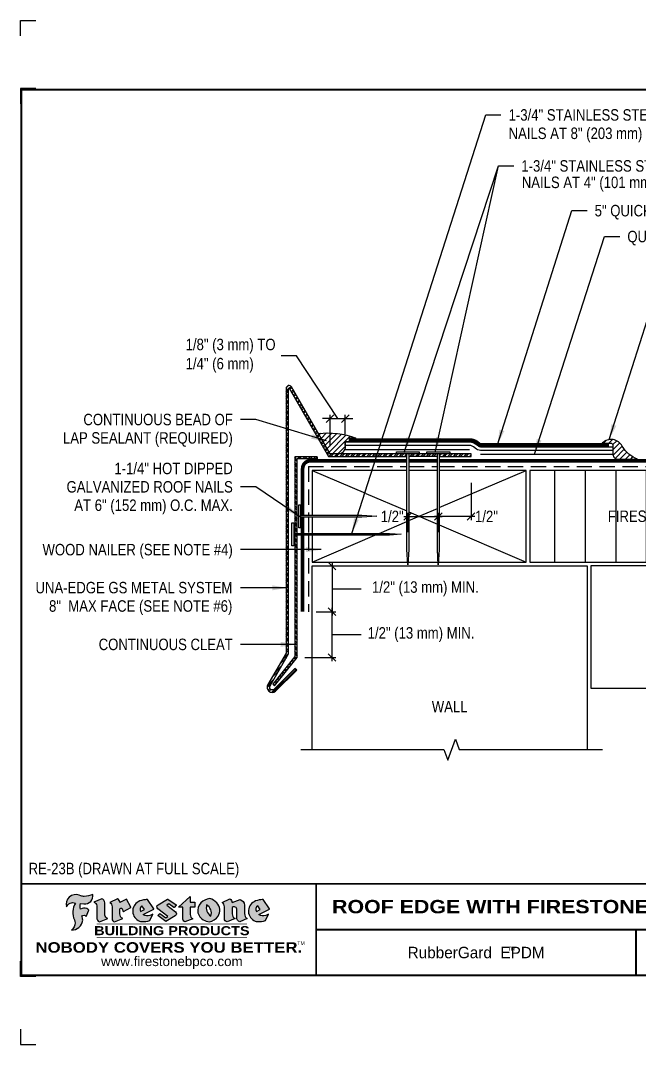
# Model space of a CAD drawing. Header units: inches. Extents: x 99.4 to 119.5, y -49.1 to -32.3.
# Drawn here: x 99.45 to 109.58, y -49.11 to -32.35 of the extents above; entities that cross this region are included whole.
import ezdxf
from ezdxf.enums import TextEntityAlignment as Align

# ---------------------------------------------------------------- set-up
doc = ezdxf.new("R2010")
doc.units = ezdxf.units.IN
doc.header["$MEASUREMENT"] = 0
doc.linetypes.add('HIDDEN', pattern=[0.375, 0.25, -0.125])
doc.layers.get('0').update_dxf_attribs({"linetype": 'CONTINUOUS'})
doc.layers.get('DEFPOINTS').update_dxf_attribs({"linetype": 'CONTINUOUS'})
for name, color, linetype in [('FSBP-ACCESSORY-FIRESTONE', 7, 'CONTINUOUS'), ('FSBP-ACCESSORY-OTHER', 7, 'CONTINUOUS'), ('FSBP-ADHESIVE', 1, 'HIDDEN'), ('FSBP-ANNO-LABEL', 7, 'CONTINUOUS'), ('FSBP-ANNO-NOTE', 7, 'CONTINUOUS'), ('FSBP-INSULATION', 7, 'CONTINUOUS'), ('FSBP-MEMBRANE', 7, 'CONTINUOUS'), ('FSBP-SEALANTS', 1, 'CONTINUOUS'), ('FSBP-SUBSTRATE-GENERIC', 9, 'CONTINUOUS'), ('FSBP-TTLB', 7, 'CONTINUOUS'), ('FSBP-TTLB-BORDER', 7, 'CONTINUOUS'), ('FSBP-TTLB-TEXT', 7, 'CONTINUOUS'), ('FSBP-WALL-CURB', 9, 'CONTINUOUS'), ('FSBP-WOOD', 7, 'CONTINUOUS')]:
    doc.layers.add(name, color=color, linetype=linetype)
doc.styles.add('FSBP_ARIAL', font='arial.ttf')
doc.styles.add('FSBP_ARIAL_BOLD', font='')
doc.styles.add('FSBP_ARIAL_NAR', font='ARIALN.TTF')
doc.styles.add('FSBP_BANKGOTHIC', font='bgothm.ttf')
doc.styles.get('FSBP_ARIAL_BOLD').set_extended_font_data('Arial Black')
doc.linetypes.add('ZIGZAG', pattern='A,0.0001,-0.2,[131,ltypeshp.shx,S=0.2,R=0,X=-0.2,Y=0],-0.4,[131,ltypeshp.shx,S=0.2,R=180,X=0.2,Y=0],-0.2', length=0.8001)
doc.dimstyles.new('FSBP-DIM', dxfattribs={"dimtxt": 0.1875, "dimasz": 0.125, "dimexe": 0.0625, "dimexo": 0.125, "dimgap": 0.125, "dimtad": 0, "dimdec": 0, "dimzin": 1, "dimdsep": 46, "dimlunit": 4, "dimtxsty": 'FSBP_ARIAL_NAR', "dimblk": 'OBLIQUE', "dimcen": 0.09375, "dimdle": 0.0625, "dimclrd": 256, "dimclre": 256, "dimclrt": 256, "dimadec": 0, "dimazin": 0, "dimtfac": 1, "dimtdec": 0, "dimtmove": 1, "dimatfit": 3, "dimfxl": 1, "dimtolj": 1, "dimtzin": 0, "dimlwd": -1, "dimlwe": -1, "dimarcsym": 0})
doc.dimstyles.new('FSBP-LEADER', dxfattribs={"dimtxt": 0.1875, "dimasz": 0.25, "dimexe": 0.0625, "dimexo": 0.125, "dimgap": 0.125, "dimtad": 0, "dimtih": 1, "dimtoh": 1, "dimdec": 4, "dimzin": 0, "dimdsep": 46, "dimlunit": 4, "dimtxsty": 'FSBP_ARIAL_NAR', "dimcen": 0.09375, "dimclrd": 256, "dimclre": 256, "dimclrt": 256, "dimadec": 0, "dimazin": 0, "dimtfac": 1, "dimtdec": 4, "dimtofl": 0, "dimtmove": 0, "dimatfit": 3, "dimfxl": 1, "dimtolj": 1, "dimtzin": 0, "dimlwd": -1, "dimlwe": -1, "dimarcsym": 0})

# ---------------------------------------------------------------- blocks, each defined once
blk = doc.blocks.new('TTLB-EPDM_1')
at = {"layer": 'FSBP-TTLB-TEXT'}
h = blk.add_hatch(color=1, dxfattribs=at)
edge = h.paths.add_edge_path()
edge.add_arc((1.037309769669573, -0.1982514792917306), 0.1319107607348553, 264.0410451462098, 370.3106169565175)
edge.add_arc((1.027551646585694, 0.1214293576525799), 0.3273056962876235, 270.05058356628535, 295.23459397187514, ccw=False)
edge.add_arc((1.022801957313345, -0.06680179986895154), 0.1391656561713503, 249.3281275763668, 272.0749124149863, ccw=False)
edge.add_line((0.9736743133014443, -0.1970076156048179), (0.9474927838574558, -0.1852745150568325))
edge.add_arc((0.8939498971398288, -0.3394262635682071), 0.1631857907024099, 70.84590087378872, 194.3325259843273)
edge.add_arc((0.8444260109029493, -0.4259936440910768), 0.1179914261095279, 70.96950098067128, 156.9641407594482, ccw=False)
edge.add_arc((1.153141409296894, -0.4684497516079468), 0.3110405457095052, 150.3231137483159, 203.2084295854517)
edge.add_arc((0.7562495500622943, -0.6412608153899899), 0.1218587156617311, 0.8849157075190988, 24.34668939894999, ccw=False)
edge.add_arc((0.7493781665697374, -0.6475258110744375), 0.1289731377238325, -58.36655102076742, 3.6216782311386737, ccw=False)
edge.add_arc((0.8256699029544474, -0.5792158350996106), 0.1783301886510354, 267.2205474105585, 354.1381621173521)
edge.add_arc((0.7903121048625305, -0.6011409294291745), 0.212787892960859, 0.9996158580669322, 21.00503380861244)
edge.add_arc((1.01880712263941, -0.5666691048185161), 0.05136395668415847, 40.82117713173261, 125.52727787225791, ccw=False)
edge.add_line((1.057676976260041, -0.5330924682126437), (1.102776947655911, -0.4308018311949837))
edge.add_arc((1.040858222524664, -0.4699705673995949), 0.07326744446031509, 32.31675181867256, 66.31481236598174)
edge.add_arc((1.032262518825329, -0.5063316993097662), 0.1102246948011782, 69.8179132332389, 125.254734720681)
edge.add_arc((1.127708877207287, -0.368959353531244), 0.1659710644737306, 164.1569669952081, 196.5811013160487, ccw=False)
edge.add_line((0.9680425188342383, -0.3236487780942383), (1.023615334387159, -0.3294494641845773))
h = blk.add_hatch(color=1, dxfattribs=at)
edge = h.paths.add_edge_path()
edge.add_line((1.275239419159561, -0.6223407783464694), (1.415345367376062, -0.5660418822574371))
edge.add_arc((1.421019305783958, -0.5090099247487757), 0.05731350411836949, 181.9717871001989, 264.31851000495806, ccw=False)
edge.add_line((1.363739737527226, -0.5109819325197265), (1.363412352251203, -0.3102363679013962))
edge.add_arc((1.294263659668751, -0.3103491388303989), 0.06914878453844908, 0.0934405599591014, 72.42834396969012)
edge.add_line((1.315139561173908, -0.2444268274366692), (1.186839444240604, -0.3024209471341379))
edge.add_arc((1.175246268095289, -0.3585110609420917), 0.05727567197445628, -0.017399788185912257, 78.322067691347, ccw=False)
edge.add_line((1.232521937428658, -0.3585284546236807), (1.232574268422297, -0.555126496687123))
edge.add_arc((1.305699496415486, -0.5558575689677219), 0.07312888236350451, 179.4272023230205, 245.3845503102953)
h = blk.add_hatch(color=1, dxfattribs=at)
edge = h.paths.add_edge_path()
edge.add_line((1.792026821926584, -0.3839679064720229), (1.722158956877934, -0.2518542302253621))
edge.add_arc((1.720119655279638, -0.2529327078887852), 0.002306916790721817, 27.87197133405656, 117.3766794470751)
edge.add_line((1.719058846382097, -0.250884159729182), (1.610638460368705, -0.3070279753467702))
edge.add_arc((1.547088841662962, -0.3061026658494403), 0.06355635479880145, 359.165808011073, 425.8793658831422)
edge.add_line((1.573061729235633, -0.2480956029480268), (1.446879247402876, -0.3051325108639702))
edge.add_arc((1.407812067100189, -0.370357133046621), 0.07602957263902092, -3.441403975725109, 59.07992244284969, ccw=False)
edge.add_line((1.483704536400296, -0.3749210150788969), (1.483704536400296, -0.5723838140635706))
edge.add_arc((1.54053746518044, -0.568254406115083), 0.05698275005415228, 184.1557352478595, 255.3066498366543)
edge.add_line((1.526084036778343, -0.6233736605654059), (1.657291340682093, -0.570650514527486))
edge.add_arc((1.688298576827198, -0.5021390388423987), 0.0752015358480571, 207.5160880841914, 245.649226723163, ccw=False)
edge.add_arc((1.721050197024907, -0.4914488168456328), 0.1093332836229113, 179.4823365255141, 204.5537900001094, ccw=False)
edge.add_line((1.611721375809452, -0.4904610114968335), (1.611721375809452, -0.4126404716788983))
edge.add_arc((1.628589765097195, -0.414159299036043), 0.01693662875851176, 28.356188110622725, 174.8549701683585, ccw=False)
edge.add_arc((1.627340435522395, -0.4197189881350504), 0.02111886817708033, 22.216893572439517, 40.10213956426492, ccw=False)
edge.add_line((1.646891420738257, -0.4117336534413738), (1.666638796144639, -0.4549750258192233))
edge.add_arc((1.668737246926742, -0.4540167099035481), 0.002306916790685496, 204.545128184284, 299.6323508190091)
edge.add_line((1.669877862091766, -0.4560219186518992), (1.791128135493295, -0.3870515928837648))
edge.add_line((1.791128135493295, -0.3870515928837648), (1.792026821926584, -0.3839679064720229))
h = blk.add_hatch(color=1, dxfattribs=at)
h.paths.add_polyline_path([(2.063388732080512, -0.2583237030618903, 0.02524281661523788), (2.025024361750752, -0.2610532129309178, 0.1213611957758757), (1.901773912052249, -0.3008158885520373, 0.6151668103976068), (1.93274136141747, -0.6099060679591872, 0.05306812109568645), (1.967936229862175, -0.617865745600497, 0.1150932231766138), (2.099126721549737, -0.5994933789882708), (2.151195569562105, -0.4944891916583316, -0.08755405562188731), (2.104230609512001, -0.5187113292177372, -0.265591761123442), (1.992692314386659, -0.5010701623316862), (2.165347897647223, -0.4141184325909109, 0.4518949533370738), (2.166222728871162, -0.4107679608846269)])
h.paths.add_polyline_path([(2.014217313945437, -0.4188965037300676), (1.951113654018855, -0.4515330109460507, -0.3720533890450154), (1.973177450672722, -0.3607130665457561)], flags=16)
h = blk.add_hatch(color=1, dxfattribs=at)
edge = h.paths.add_edge_path()
edge.add_arc((2.260407392426802, -0.3775796671688782), 0.04152450223225729, 123.20805433950699, 232.2027298779723, ccw=False)
edge.add_line((2.237665217914071, -0.3428366421988329), (2.393535971665983, -0.2540943745380986))
edge.add_arc((2.394677353533142, -0.2560991469722482), 0.002306916790741334, 55.64644466176611, 119.65426054492559, ccw=False)
edge.add_line((2.395979141996861, -0.2541946229174954), (2.531809646140459, -0.3470380726374032))
edge.add_arc((2.530468902927946, -0.3489153772789875), 0.002306916790700397, -42.731101238422525, 54.4661353739603, ccw=False)
edge.add_line((2.532163440279987, -0.3504807552658491), (2.498457913851155, -0.3869673252714421))
edge.add_arc((2.496763376499139, -0.3854019472845934), 0.002306916790672934, 233.7527076894875, 317.26889876138785, ccw=False)
edge.add_line((2.495399362263356, -0.38726241234572), (2.413849913492982, -0.3274738082119626))
edge.add_arc((2.412485899257181, -0.3293342732731342), 0.002306916790720064, 53.75270768979358, 124.4135619297835)
edge.add_line((2.41118211687575, -0.3274311136421062), (2.382933981293377, -0.346782838468144))
edge.add_arc((2.38423776367478, -0.3486859980991606), 0.002306916790694898, 124.4135619293799, 231.8459020253626)
edge.add_line((2.382812599816248, -0.3505000469010184), (2.519899969301207, -0.4581994452042721))
edge.add_arc((2.494247019847682, -0.4908523236374461), 0.04152450223225742, -55.21225898295222, 51.84590202520428, ccw=False)
edge.add_line((2.517938320565804, -0.5249552055672808), (2.364434947484597, -0.6179520922513717))
edge.add_arc((2.36323960192349, -0.6159790200102006), 0.002306916790726996, 233.2955624372927, 301.20872157023314, ccw=False)
edge.add_line((2.361860787187538, -0.6178285429225383), (2.231266621301074, -0.5204709167214361))
edge.add_arc((2.232647938930649, -0.5186232623475259), 0.002306916790697672, 135.5134179846393, 233.21798691998708, ccw=False)
edge.add_line((2.231002150870836, -0.5170067083764565), (2.262839375599356, -0.4845937328397696))
edge.add_arc((2.264485163659225, -0.4862102868108537), 0.002306916790748497, 53.0352839999411, 135.513417985369, ccw=False)
edge.add_line((2.265872365996302, -0.4843670465239001), (2.361834678328762, -0.5565872257804898))
edge.add_arc((2.363221880665761, -0.5547439854936304), 0.002306916790627066, 233.0352840000685, 302.2362632414394)
edge.add_line((2.36445241715569, -0.5566953042850713), (2.39428499383348, -0.5378823484768844))
edge.add_arc((2.393054457343549, -0.5359310296853765), 0.002306916790685166, 302.2362632406177, 412.2027298768422)
edge.add_line((2.394468296066179, -0.5341081404551886), (2.234958295420142, -0.4103916733127022))
h = blk.add_hatch(color=1, dxfattribs=at)
edge = h.paths.add_edge_path()
edge.add_line((2.763460561272041, -0.2072496393923444), (2.763460561272041, -0.2969520779963801))
edge.add_arc((2.765767478062699, -0.2969520779963943), 0.00230691679065842, 179.9999999996471, 269.9999999996471)
edge.add_line((2.765767478062685, -0.2992589947870528), (2.835417693520355, -0.2992589947870528))
edge.add_arc((2.835417693520355, -0.3015659115777538), 0.002306916790701052, 0, 90, ccw=False)
edge.add_line((2.837724610311056, -0.3015659115777538), (2.837724610311056, -0.3790761307453892))
edge.add_arc((2.83541769352037, -0.3790761307453749), 0.002306916790686842, 269.99999999964706, 359.99999999964706, ccw=False)
edge.add_line((2.835417693520355, -0.3813830475360618), (2.765767478062685, -0.3813830475360618))
edge.add_arc((2.765767478062699, -0.3836899643267202), 0.00230691679065842, 90.00000000035294, 180.0000000003529)
edge.add_line((2.763460561272041, -0.3836899643267344), (2.763460561272041, -0.5033995910642801))
edge.add_arc((2.836735953378943, -0.5071368822038516), 0.07337063740681413, 177.0802527808789, 245.3249543133826)
edge.add_line((2.806105814540615, -0.5738080530967267), (2.674529557384915, -0.6226036013049594))
edge.add_arc((2.708610405062069, -0.564298408791804), 0.06753517344606039, 177.0345319916277, 239.6926428024901, ccw=False)
edge.add_line((2.641165668230087, -0.560804539009709), (2.641165668230087, -0.3836899643267344))
edge.add_arc((2.638858751439429, -0.3836899643267202), 0.00230691679065842, 359.9999999996471, 449.999999999647)
edge.add_line((2.638858751439443, -0.3813830475360618), (2.572857950769389, -0.3813830475360618))
edge.add_line((2.572857950769389, -0.3813830475360618), (2.763460561272041, -0.2072496393923444))
h = blk.add_hatch(color=1, dxfattribs=at)
edge = h.paths.add_edge_path(flags=16)
edge.add_arc((2.940363509127394, -0.4847985213681437), 0.1684614578629418, 344.5558804047865, 417.0140046669545)
edge.add_arc((3.194458079644619, -0.3883534532477785), 0.1684614578629414, 164.5558804047864, 237.0140046669546)
edge = h.paths.add_edge_path()
edge.add_arc((3.069375116502199, -0.4399344555144872), 0.1828726885096673, 136.0914512150047, 191.213418978326)
edge.add_arc((3.064939550433406, -0.4318234379590333), 0.1803148804748503, 194.0167254156723, 240.6663730831859)
edge.add_arc((3.098047041778981, -0.3845058757092554), 0.2378525180183701, 239.2975390661776, 264.2889872773176)
edge.add_arc((3.04884478212623, -0.4190232383793012), 0.203760689247156, 277.1986764832036, 326.503572961274)
edge.add_arc((3.077739326803546, -0.4341046616465112), 0.171374865791709, 325.3768876809902, 406.3828327799087)
edge.add_arc((3.011839488065919, -0.4896144380417797), 0.2571945645850002, 44.28462553519766, 73.82901434867304)
edge.add_arc((3.117152499586992, -0.4983433120546693), 0.2579560664039132, 97.50292863483666, 134.1039137579027)
h = blk.add_hatch(color=1, dxfattribs=at)
edge = h.paths.add_edge_path()
edge.add_line((3.322690228557462, -0.5721896537377091), (3.322690228557462, -0.3749210150788969))
edge.add_arc((3.246797759257384, -0.3703571330465745), 0.076029572638996, 356.5585960242387, 419.0799224428129)
edge.add_line((3.285864939560099, -0.3051325108639702), (3.412047421392799, -0.2480956029480268))
edge.add_arc((3.386074533820159, -0.3061026658494941), 0.06355635479883807, 0.3962622833877276, 65.87936588318718, ccw=False)
edge.add_line((3.449629368605429, -0.3056631084210863), (3.580526418688805, -0.2593848434574539))
edge.add_arc((3.555744121700958, -0.3530904070730321), 0.09692726601172152, 2.366977007666776, 75.18615851992018, ccw=False)
edge.add_line((3.652588689330287, -0.3490873311063041), (3.652588689330287, -0.4883770011386872))
edge.add_arc((3.761877549389556, -0.4914934052703811), 0.1093332836229047, 178.3666365323574, 204.5537900000422)
edge.add_arc((3.729125929191727, -0.5021836272670953), 0.07520153584796169, 207.5160880841711, 245.2240541443093)
edge.add_line((3.697611150971852, -0.5704631245385627), (3.572585913552643, -0.6207021253773775))
edge.add_arc((3.59534718600759, -0.5526356419907701), 0.07177131519198746, 180.3328587115751, 251.51018566665869, ccw=False)
edge.add_line((3.523577081955409, -0.5530525936986663), (3.523577081955409, -0.4153032515383615))
edge.add_arc((3.486319529276879, -0.4148773504126441), 0.0372599868942854, 359.3450650296066, 449.0500281941028)
edge.add_arc((3.482769874121713, -0.4419622099033496), 0.06447454900600783, 86.29402372314017, 119.8211331593848)
edge.add_line((3.450707067966732, -0.3860252459975726), (3.450707067966732, -0.4904610114968335))
edge.add_arc((3.560035889182251, -0.491448816845647), 0.1093332836229751, 179.4823365255069, 204.5537900001023)
edge.add_arc((3.527284268984408, -0.5021390388424952), 0.07520153584796385, 207.5160880841699, 245.6492267231416)
edge.add_line((3.496277032839316, -0.570650514527486), (3.365069728935509, -0.6233736605654059))
edge.add_arc((3.37950248606194, -0.5682868177318081), 0.05694615642555727, 183.9298782390169, 255.318496325343, ccw=False)
h = blk.add_hatch(color=1, dxfattribs=at)
h.paths.add_polyline_path([(3.957695472291277, -0.2583237030618903, 0.02524281661523822), (3.919331101961575, -0.2610532129309178, 0.1085638477195505), (3.807890832595604, -0.2939221658134414, 0.6425897848490651), (3.827048101628293, -0.6099060679591872, 0.05306812109569052), (3.862242970072884, -0.617865745600497, 0.1150932231766133), (3.993433461760503, -0.5994933789882708), (4.045502309772871, -0.4944891916583316, -0.08755405562189084), (3.998537349722767, -0.5187113292177372, -0.2655917611234366), (3.886999054597368, -0.5010701623316862), (4.059654637857989, -0.4141184325909109, 0.4518949533370731), (4.060529469081928, -0.4107679608846269)])
h.paths.add_polyline_path([(3.90852405415626, -0.4188965037300676), (3.845420394229677, -0.4515330109460507, -0.3720533890450147), (3.867484190883488, -0.3607130665457561)], flags=16)
at = {"layer": 'DEFPOINTS', "linetype": 'Continuous', "ltscale": 1.75}
for points in [[(-0.015625, 13.88083333333333), (-0.015625, 14.13083333333333), (0.234375, 14.13083333333333)], [(-0.015625, -2.380833333333342), (-0.015625, -2.630833333333342), (0.234375, -2.630833333333342)]]:
    blk.add_lwpolyline(points, dxfattribs=at)
at = {"layer": 'DEFPOINTS', "color": 1}
for points in [[(0.234375, 13.015625), (-0.015625, 13.015625), (-0.015625, 12.765625)], [(0.234375, -1.515625), (-0.015625, -1.515625), (-0.015625, -1.265625)]]:
    blk.add_lwpolyline(points, dxfattribs=at)
at = {"layer": 'FSBP-TTLB', "const_width": 0.03125}
for points in [[(0, 0), (0, -1.5), (20, -1.5), (20, 0), (0, 0)], [(4.825208527206769, 0), (4.825208527206769, -0.75)], [(4.825208527206769, -0.75), (15.84028770518938, -0.75)], [(4.825208527206769, -0.75), (4.825208527206769, -1.5)]]:
    blk.add_lwpolyline(points, dxfattribs=at)
at = {"layer": 'FSBP-TTLB-BORDER', "const_width": 0.03125}
blk.add_lwpolyline([(20, 0), (20, 13), (0, 13), (0, 0)], dxfattribs=at)
at = {"layer": 'FSBP-TTLB-TEXT', "color": 1}
blk.add_line((0.7358432058323388, -0.379822754145593), (0.7358432058323388, -0.379822754145593), dxfattribs=at)
for points in [[(1.023615323725323, -0.3294494630716969, 0.5000510906601082), (1.167090420776901, -0.1746414942047778, -0.1103304102359608), (1.027840608309816, -0.2058762110801382, -0.09957876667165425), (0.9736743133014443, -0.1970076156048179), (0.9474927838574558, -0.1852745150568325, 0.5978159689075124), (0.7358432058323388, -0.379822754145593, -0.3938834584182213), (0.8828996422548698, -0.3144510229727047, 0.2349406564350952), (0.86727108227484, -0.5910237178633082, -0.1027304183841549), (0.8780937320133262, -0.6393788197974146, -0.2772692352614086), (0.8170223912655956, -0.7573362346216896, 0.3985429150902959), (1.003067614090241, -0.5974286950643517, 0.0875124847930418), (0.9889600163401155, -0.5248671157293501, -0.3874031597924062), (1.057676976260041, -0.5330924682126437), (1.102776947655911, -0.4308018311949837, 0.1494423498871741), (1.07029056398062, -0.4028746979725923, 0.2467195073738216), (0.9686394281704906, -0.4163228904100862, -0.1424285161541127), (0.9680425188342383, -0.3236487780942383), (1.023615334387159, -0.3294494641845773)], [(2.166222728871162, -0.4107679608846269), (2.063388732080512, -0.2583237030618903, 0.02524281661523788), (2.025024361750752, -0.2610532129309178, 0.1085638477195265), (1.913584092384895, -0.2939221658134414, 0.6425897848491228), (1.93274136141747, -0.6099060679591872, 0.05306812109568648), (1.967936229862175, -0.617865745600497, 0.1150932231766137), (2.099126721549737, -0.5994933789882708), (2.151195569562105, -0.4944891916583316, -0.0875540556218873), (2.104230609512001, -0.5187113292177372, -0.2655917611234418), (1.992692314386659, -0.5010701623316862), (2.165347897647223, -0.4141184325909109)], [(2.763460561272041, -0.2072496393923444), (2.763460561272041, -0.2969520779963801, 0.4142135623730958), (2.765767478062685, -0.2992589947870528), (2.835417693520355, -0.2992589947870528, -0.414213562373095), (2.837724610311056, -0.3015659115777538), (2.837724610311056, -0.3790761307453892, -0.4142135623730938), (2.835417693520355, -0.3813830475360618), (2.765767478062685, -0.3813830475360618, 0.4142135623730958), (2.763460561272041, -0.3836899643267344), (2.763460561272041, -0.5033995910642801, 0.3068985753588853), (2.806105814540615, -0.5738080530967267), (2.674529557384915, -0.6226036013049594, -0.2804194150632976), (2.641165668230087, -0.560804539009709), (2.641165668230087, -0.3836899643267344, 0.414213562373095), (2.638858751439443, -0.3813830475360618), (2.572857950769389, -0.3813830475360618), (2.763460561272041, -0.2072496393923444)], [(4.060529469081928, -0.4107679608846269), (3.957695472291277, -0.2583237030618903, 0.02524281661523788), (3.919331101961575, -0.2610532129309178, 0.1085638477195265), (3.807890832595604, -0.2939221658134414, 0.6425897848491228), (3.827048101628293, -0.6099060679591872, 0.05306812109568648), (3.862242970072884, -0.617865745600497, 0.1150932231766137), (3.993433461760503, -0.5994933789882708), (4.045502309772871, -0.4944891916583316, -0.0875540556218873), (3.998537349722767, -0.5187113292177372, -0.2655917611234418), (3.886999054597368, -0.5010701623316862), (4.059654637857989, -0.4141184325909109)], [(4.059654637857989, -0.4141184325909109, 0.4518949533370731), (4.060529469081928, -0.4107679608846269, 0.4518949533370731)]]:
    blk.add_lwpolyline(points, format="xyb", dxfattribs=at)
for points in [[(1.275239419159561, -0.6223407783464694), (1.415345367376062, -0.5660418822574371, -0.3756100036733062), (1.363739737527226, -0.5109819325197265), (1.363412352251203, -0.3102363679013962, 0.3265360292958048), (1.315139561173908, -0.2444268274366692), (1.186839444240604, -0.3024209471341379, -0.3557863980845349), (1.232521937428658, -0.3585284546236807), (1.232574268422297, -0.555126496687123, 0.2960110723418457)], [(1.792026821926584, -0.3839679064720229), (1.722158956877934, -0.2518542302253621, 0.4116839150163434), (1.719058846382097, -0.250884159729182), (1.610638460368705, -0.3070279753467702, 0.2996033003794034), (1.573061729235633, -0.2480956029480268), (1.446879247402876, -0.3051325108639702, -0.2797757560995365), (1.483704536400296, -0.3749210150788969), (1.483704536400296, -0.5723838140635706, 0.320828638474519), (1.526084036778343, -0.6233736605654059), (1.657291340682093, -0.570650514527486, -0.1679398621276611), (1.621603752698661, -0.5368819723450571, -0.1098333365370753), (1.611721375809452, -0.4904610114968335), (1.611721375809452, -0.4126404716788983, -0.743334502655012), (1.64349420176768, -0.4061152228778298, -0.07819791644735608), (1.646891420738257, -0.4117336534413738), (1.666638796144639, -0.4549750258192233, 0.4404648714563479), (1.669877862091766, -0.4560219186518992), (1.791128135493295, -0.3870515928837648)], [(2.234958295420142, -0.4103916733127022, -0.5150044486718882), (2.237665217914071, -0.3428366421988329), (2.393535971665983, -0.2540943745380986, -0.2867822934100265), (2.395979141996861, -0.2541946229174954), (2.531809646140459, -0.3470380726374032, -0.4515027974650387), (2.532163440279987, -0.3504807552658491), (2.498457913851155, -0.3869673252714421, -0.3814439164929681), (2.495399362263356, -0.38726241234572), (2.413849913492982, -0.3274738082119626, 0.3184718635035665), (2.41118211687575, -0.3274311136421062), (2.382933981293377, -0.346782838468144, 0.5064094529656681), (2.382812599816248, -0.3505000469010184), (2.519899969301207, -0.4581994452042721, -0.5043597839115849), (2.517938320565804, -0.5249552055672808), (2.364434947484597, -0.6179520922513717, -0.3053163970316367), (2.361860787187538, -0.6178285429225383), (2.231266621301074, -0.5204709167214361, -0.4541703869768119), (2.231002150870836, -0.5170067083764565), (2.262839375599356, -0.4845937328397696, -0.3762644290664977), (2.265872365996302, -0.4843670465239001), (2.361834678328762, -0.5565872257804898, 0.3114700032088108), (2.36445241715569, -0.5566953042850713), (2.39428499383348, -0.5378823484768844, 0.520381097387146), (2.394468296066179, -0.5341081404551886)], [(2.937624918725987, -0.3131105398334029, 0.2452625673097023), (2.889993533867141, -0.4754966266250307, 0.2064059665179019), (2.976604338974084, -0.5890186876871866, 0.1094800500670344), (3.074378098474654, -0.6211778035979165, 0.2185147641853038), (3.218764944843201, -0.5314757029352819, 0.3689489483072479), (3.195959963110113, -0.3100352223135445, 0.1296305888694145), (3.0834694040758, -0.242595816912754, 0.1610736375384317)], [(3.322690228557462, -0.5721896537377091), (3.322690228557462, -0.3749210150788969, 0.2797757560995341), (3.285864939560099, -0.3051325108639702), (3.412047421392799, -0.2480956029480268, -0.2937618496109166), (3.449629368605429, -0.3056631084210863), (3.580526418688805, -0.2593848434574539, -0.3288760160581939), (3.652588689330287, -0.3490873311063041), (3.652588689330287, -0.4883770011386872, 0.114762897203527), (3.662431105063263, -0.536926560769686, 0.166032965990522), (3.697611150971852, -0.5704631245385627), (3.572585913552643, -0.6207021253773775, -0.3209557512194564), (3.523577081955409, -0.5530525936986663), (3.523577081955409, -0.4153032515383615, 0.4127061514896111), (3.48693727661589, -0.3776224848030694, 0.1473421876160361), (3.450707067966732, -0.3860252459975726), (3.450707067966732, -0.4904610114968335, 0.1098333365370753), (3.460589444855941, -0.5368819723450855, 0.1679398621276611), (3.496277032839316, -0.570650514527486), (3.365069728935509, -0.6233736605654059, -0.3219729545308964), (3.322690228557462, -0.5721896537377091, 29.1476284739)], [(1.951113654018855, -0.4515330109460507), (2.014217313945437, -0.4188965037300676), (1.973177450672722, -0.3607130665457561, 0.3720533890450154)], [(3.10274193015772, -0.5296595419651595, 0.3271311138286319), (3.032079658614293, -0.3434924326507627, 0.3271311138286322)], [(3.845420394229677, -0.4515330109460507), (3.90852405415626, -0.4188965037300676), (3.867484190883488, -0.3607130665457561, 0.3720533890450154)]]:
    blk.add_lwpolyline(points, format="xyb", close=True, dxfattribs=at)
at = {"layer": 'FSBP-TTLB-TEXT'}
for points, const_width in [([(1.233926579809207, -0.6584455781731435), (3.691229482685259, -0.6584455781731577)], 0.0078125), ([(10.06152282927678, -0.75), (10.06152282927678, -1.5)], 0.03125), ([(1.233926579809207, -0.8761560960495984), (3.691229482685259, -0.8761560960495842)], 0.0078125)]:
    blk.add_lwpolyline(points, dxfattribs=dict(at, const_width=const_width))
at = {"layer": 'FSBP-TTLB-TEXT', "color": 1}
for centre, start, end in [((1.789987520328282, -0.3850463841354355), 299.6323508193319, 27.87197133380463), ((2.164310260790558, -0.412058050385383), 296.7304547840455, 34.00233684987403)]:
    blk.add_arc(centre, 0.00230691679068068, start, end, dxfattribs=at)
at = {"layer": 'FSBP-TTLB-TEXT', "lineweight": 18, "style": 'FSBP_ARIAL_BOLD'}
blk.add_text('BUILDING PRODUCTS', height=0.1484375, dxfattribs=at).set_placement((2.462578031247233, -0.7673008371113639), align=Align.MIDDLE_CENTER)
at = {"layer": 'FSBP-TTLB-TEXT', "color": 1}
for s, height, style, p in [('NOBODY COVERS YOU BETTER.', 0.171875, 'FSBP_ARIAL_BOLD', (2.412604263603384, -1.041650450587369)), ('TM', 0.0625, 'FSBP_BANKGOTHIC', (4.576671173373001, -0.9725745042934193))]:
    blk.add_text(s, height=height, dxfattribs=dict(at, style=style)).set_placement(p, align=Align.MIDDLE_CENTER)
at = {"layer": 'FSBP-TTLB-TEXT'}
for s, height, style, p in [('RubberGard  EPDM', 0.1875, 'FSBP_BANKGOTHIC', (7.443365678241776, -1.125)), ('TM', 0.0625, 'FSBP_BANKGOTHIC', (8.023397742165457, -1.062518816683806)), ('www.firestonebpco.com', 0.15625, 'FSBP_ARIAL', (2.462578031247233, -1.268657306740124))]:
    blk.add_text(s, height=height, dxfattribs=dict(at, style=style)).set_placement(p, align=Align.MIDDLE_CENTER)
for tag, height, style, p in [('MAXIMUM_WARRANTY', 0.1875, 'FSBP_ARIAL_BOLD', (18.03987100774941, 0.2240244307510579)), ('ACCPT_SYSTEMS', 0.21875, 'FSBP_ARIAL', (12.49438170418193, -1.125))]:
    blk.add_attdef(tag, text='', height=height, dxfattribs=dict(at, style=style)).set_placement(p, align=Align.MIDDLE_LEFT)
for tag, height, style, p in [('DETAIL_DESCP_LINE_1', 0.21875, 'FSBP_ARIAL_BOLD', (10.33118450231211, -0.3736318192489421)), ('ISSUE_REV_DATE', 0.21875, 'FSBP_ARIAL', (16.84069633627263, -0.7282559425942452)), ('DETAIL_NUMBER', 0.4375, 'FSBP_ARIAL', (18.91941590748775, -0.8931630692489421))]:
    blk.add_attdef(tag, text='', height=height, dxfattribs=dict(at, style=style)).set_placement(p, align=Align.MIDDLE_CENTER)
blk = doc.blocks.new('_OBLIQUE')
at = {"color": 0, "linetype": 'ByBlock'}
blk.add_line((-0.5, -0.5), (0.5, 0.5), dxfattribs=at)
blk = doc.blocks.new('*D8')
at = {"layer": 'DEFPOINTS', "color": 0, "transparency": 16777216}
for p in [(104.1599862255614, -42.02352649839936), (104.546708087368, -42.02352649839936), (103.9779755230592, -42.77352649839936)]:
    blk.add_point(p, dxfattribs=at)
at = {"layer": 'FSBP-ANNO-LABEL', "transparency": 16777216}
for p, q in [((104.2849862255614, -42.02352649839936), (104.609208087368, -42.02352649839936)), ((104.546708087368, -42.83602649839936), (104.546708087368, -41.96102649839936)), ((104.546708087368, -42.39852649839936), (104.7760872546519, -42.39852649839938)), ((104.7760872546519, -42.39852649839938), (105.0260872546519, -42.39852649839938)), ((104.1029755230592, -42.77352649839936), (104.609208087368, -42.77352649839936))]:
    blk.add_line(p, q, dxfattribs=at)
at = {"layer": 'FSBP-ANNO-LABEL', "transparency": 16777216, "xscale": 0.125, "yscale": 0.125, "zscale": 0.125}
for p, rotation in [((104.546708087368, -42.02352649839936), 90), ((104.546708087368, -42.77352649839936), 270)]:
    blk.add_blockref('_OBLIQUE', p, dxfattribs=dict(at, rotation=rotation))
at = {"layer": 'FSBP-ANNO-LABEL', "transparency": 16777216, "insert": (106.0039820363709, -42.39852649839936), "char_height": 0.1875, "attachment_point": 5, "style": 'FSBP_ARIAL_NAR'}
blk.add_mtext('\\A1;1/2" (13 mm) MIN.', dxfattribs=at)
blk = doc.blocks.new('*D7')
at = {"layer": 'DEFPOINTS', "color": 0, "transparency": 16777216}
for p in [(104.2224862255614, -41.27352649839936), (104.1599862255614, -42.02352649839936), (104.546708087368, -42.02352649839936)]:
    blk.add_point(p, dxfattribs=at)
at = {"layer": 'FSBP-ANNO-LABEL', "transparency": 16777216}
for p, q in [((104.546708087368, -41.21102649839936), (104.546708087368, -42.08602649839936)), ((104.3474862255614, -41.27352649839936), (104.609208087368, -41.27352649839936)), ((104.546708087368, -41.64852649839936), (104.7760872546519, -41.64852649839938)), ((104.7760872546519, -41.64852649839938), (105.0260872546519, -41.64852649839938)), ((104.2849862255614, -42.02352649839936), (104.609208087368, -42.02352649839936))]:
    blk.add_line(p, q, dxfattribs=at)
at = {"layer": 'FSBP-ANNO-LABEL', "transparency": 16777216, "xscale": 0.125, "yscale": 0.125, "zscale": 0.125}
for p, rotation in [((104.546708087368, -41.27352649839936), 90), ((104.546708087368, -42.02352649839936), 270)]:
    blk.add_blockref('_OBLIQUE', p, dxfattribs=dict(at, rotation=rotation))
at = {"layer": 'FSBP-ANNO-LABEL', "transparency": 16777216, "insert": (106.045357377435, -41.64852649839936), "char_height": 0.1875, "attachment_point": 5, "style": 'FSBP_ARIAL_NAR'}
blk.add_mtext('\\A1; 1/2" (13 mm) MIN.', dxfattribs=at)
blk = doc.blocks.new('FSBP_HOT-DIPPED-NAIL')
at = {"layer": 'FSBP-ACCESSORY-OTHER'}
blk.add_lwpolyline([(0, 0.1875), (0, -0.1875), (-0.03125, -0.1875), (-0.03125000000005684, 0.1875)], close=True, dxfattribs=at)
blk.add_lwpolyline([(0, 0.015625), (1, 0.015625), (1.25, 0), (1, -0.015625), (0, -0.015625)], dxfattribs=at)
blk = doc.blocks.new('*D6')
at = {"layer": 'DEFPOINTS', "color": 0, "transparency": 16777216}
for p in [(104.764594540877, -38.86302496037693), (104.764594540877, -39.24352649839933), (104.5149267809433, -39.44049971438776)]:
    blk.add_point(p, dxfattribs=at)
at = {"layer": 'FSBP-ANNO-LABEL', "transparency": 16777216}
for p, q in [((103.9661290159535, -37.83416517924049), (103.7161290159535, -37.83416517924049)), ((104.6397606609102, -38.86302496037693), (103.9661290159535, -37.83416517924049)), ((104.5149267809433, -38.86302496037693), (104.3899267809433, -38.86302496037693)), ((104.5149267809433, -39.31549971438776), (104.5149267809433, -38.80052496037693)), ((104.5149267809433, -38.86302496037693), (104.764594540877, -38.86302496037693)), ((104.5149267809433, -38.86302496037693), (104.764594540877, -38.86302496037693)), ((104.764594540877, -39.11852649839933), (104.764594540877, -38.80052496037693)), ((104.764594540877, -38.86302496037693), (104.889594540877, -38.86302496037693))]:
    blk.add_line(p, q, dxfattribs=at)
at = {"layer": 'FSBP-ANNO-LABEL', "transparency": 16777216, "xscale": 0.125, "yscale": 0.125, "zscale": 0.125}
blk.add_blockref('_OBLIQUE', (104.5149267809433, -38.86302496037693), dxfattribs=at)
at = {"layer": 'FSBP-ANNO-LABEL', "transparency": 16777216, "xscale": 0.125, "yscale": 0.125, "zscale": 0.125, "rotation": 180}
blk.add_blockref('_OBLIQUE', (104.764594540877, -38.86302496037693), dxfattribs=at)
at = {"layer": 'FSBP-ANNO-LABEL', "transparency": 16777216, "insert": (102.150602071888, -37.83416517924049), "char_height": 0.1875, "attachment_point": 4, "style": 'FSBP_ARIAL_NAR'}
blk.add_mtext('\\A1;1/8" (3 mm) TO\\P1/4" (6 mm)', dxfattribs=at)
blk = doc.blocks.new('*D3')
at = {"layer": 'DEFPOINTS', "color": 0, "transparency": 16777216}
for p in [(106.2869702820233, -40.46569676348522), (105.7875732714227, -40.8444719566575), (106.2869702820233, -40.84449357778219)]:
    blk.add_point(p, dxfattribs=at)
at = {"layer": 'FSBP-ANNO-LABEL', "transparency": 16777216}
for p, q in [((105.7250732714227, -40.46569676348522), (106.3494702820233, -40.46569676348522)), ((105.7875732714227, -40.7194719566575), (105.7875732714227, -40.40319676348522)), ((106.2869702820233, -40.71949357778219), (106.2869702820233, -40.40319676348522))]:
    blk.add_line(p, q, dxfattribs=at)
at = {"layer": 'FSBP-ANNO-LABEL', "transparency": 16777216, "xscale": 0.125, "yscale": 0.125, "zscale": 0.125, "rotation": 180}
blk.add_blockref('_OBLIQUE', (105.7875732714227, -40.46569676348522), dxfattribs=at)
at = {"layer": 'FSBP-ANNO-LABEL', "transparency": 16777216, "xscale": 0.125, "yscale": 0.125, "zscale": 0.125}
blk.add_blockref('_OBLIQUE', (106.2869702820233, -40.46569676348522), dxfattribs=at)
at = {"layer": 'FSBP-ANNO-LABEL', "transparency": 16777216, "insert": (105.3443631990983, -40.46569676348522), "char_height": 0.1875, "attachment_point": 4, "style": 'FSBP_ARIAL_NAR'}
blk.add_mtext('\\A1;1/2"', dxfattribs=at)
blk = doc.blocks.new('*D4')
at = {"layer": 'DEFPOINTS', "color": 0, "transparency": 16777216}
for p in [(106.8219426668184, -39.78919345607974), (106.2869702820233, -40.46569676348522), (106.2869702820233, -40.84449357778219)]:
    blk.add_point(p, dxfattribs=at)
at = {"layer": 'FSBP-ANNO-LABEL', "transparency": 16777216}
for p, q in [((106.8219426668184, -39.91419345607974), (106.8219426668184, -40.52819676348522)), ((106.8844426668184, -40.46569676348522), (106.2244702820233, -40.46569676348522)), ((106.2869702820233, -40.71949357778219), (106.2869702820233, -40.40319676348522))]:
    blk.add_line(p, q, dxfattribs=at)
at = {"layer": 'FSBP-ANNO-LABEL', "transparency": 16777216, "xscale": 0.125, "yscale": 0.125, "zscale": 0.125, "rotation": 180}
blk.add_blockref('_OBLIQUE', (106.2869702820233, -40.46569676348522), dxfattribs=at)
at = {"layer": 'FSBP-ANNO-LABEL', "transparency": 16777216, "xscale": 0.125, "yscale": 0.125, "zscale": 0.125}
blk.add_blockref('_OBLIQUE', (106.8219426668184, -40.46569676348522), dxfattribs=at)
at = {"layer": 'FSBP-ANNO-LABEL', "transparency": 16777216, "insert": (106.8878311166537, -40.46569676348522), "char_height": 0.1875, "attachment_point": 4, "style": 'FSBP_ARIAL_NAR'}
blk.add_mtext('\\A1;1/2"', dxfattribs=at)

msp = doc.modelspace()

# ---------------------------------------------------------------- hatches: boundary and pattern name
at = {"layer": 'FSBP-ACCESSORY-FIRESTONE'}
h = msp.add_hatch(dxfattribs=at)
h.set_pattern_fill('STEEL', color=256, scale=0.5, style=0)
h.set_pattern_definition([(45, (-44.00000000000364, -17.51166666667393), (-0.04419417382415922, 0.04419417382415922), []), (45, (-44.00000000000364, -17.48041666667393), (-0.04419417382415922, 0.04419417382415922), [])])
h.paths.add_polyline_path([(106.8219426668184, -39.48155328241096), (106.8219426668182, -39.44049971438776), (106.3025952820233, -39.44049971438776), (106.3025952820233, -39.48155328241096)])
h.paths.add_polyline_path([(105.8031982714227, -39.44049971438776), (105.8031982714227, -39.48155328241093), (106.2713452820233, -39.48155328241093), (106.2713452820233, -39.44049971438776)])
h.paths.add_polyline_path([(103.795241833995, -42.70204804709469), (103.4983792157, -43.21622918484994, 0.8463823686112616), (103.6233975218818, -43.32710609964994), (103.9688132628623, -42.98169035866913), (103.9397840065212, -42.95266110232807), (103.5961645005364, -43.29628060831325, -0.834582867565937), (103.5335035323864, -43.23749921981427), (103.8362954020182, -42.71304831749293), (103.836429013538, -38.36914012437622, -0.7673269879781777), (103.8472919534931, -38.36622940838781), (104.4912244923939, -39.48155328241093), (105.7719482714227, -39.48155328241093), (105.7719482714227, -39.44049971438776), (104.5149267809433, -39.44049971438776), (103.8828453863172, -38.34570262437622, 0.7673147391784213), (103.7953754455594, -38.36913867891739)])
at = {"layer": 'FSBP-ACCESSORY-OTHER'}
h = msp.add_hatch(dxfattribs=at)
h.set_pattern_fill('STEEL', color=256, scale=0.5, angle=90, style=0)
h.set_pattern_definition([(135, (-44.00000000000364, -17.51166666667393), (-0.04419417382415922, -0.04419417382415922), []), (135, (-44.03125000000364, -17.51166666667393), (-0.04419417382415922, -0.04419417382415922), [])])
h.paths.add_polyline_path([(104.3054278528271, -39.48679554996249), (103.9369219550361, -39.48679554996249), (103.9369219550359, -40.74155555307503), (103.9779755230592, -40.74155555307503), (103.9779755230592, -39.51947588402015), (104.3054278528271, -39.51947588402015)])
h.paths.add_polyline_path([(103.9779755230592, -40.77280555307504), (103.936921955036, -40.77280555307504), (103.936921955036, -42.75652155374031), (103.5776016876291, -43.20988011793034), (103.6055066212948, -43.23778505159595), (103.6155105418565, -43.22778113103425), (103.9779755230592, -42.77352649839941)])
at = {"layer": 'FSBP-INSULATION'}
h = msp.add_hatch(dxfattribs=at)
h.set_pattern_fill('LINE', color=256, scale=4, angle=90, style=0)
h.set_pattern_definition([(90, (-128.8047050809149, -80.36187132937273), (-0.5, 3.061515884555943e-17), [])])
h.paths.add_polyline_path([(112.9143867031406, -41.21102649839937), (112.9143867031405, -40.58602649839936), (113.0861040418565, -40.52352649839936), (112.7426693644246, -40.39852649839936), (112.9143867031405, -40.33602649839936), (112.9143867031406, -39.71102649839936), (107.7849862255614, -39.71102649839936), (107.7849862255614, -41.21102649839936)])
h.paths.add_polyline_path([(109.0123420748558, -40.60647968734889), (111.6870308538462, -40.60647968734889), (111.6870308538462, -40.31544541040482), (109.0123420748558, -40.31544541040482)], flags=24)
at = {"layer": 'FSBP-SEALANTS'}
h = msp.add_hatch(dxfattribs=at)
h.set_pattern_fill('ANSI31', color=256, scale=0.5, style=0)
h.set_pattern_definition([(45, (41.51155558531343, -27.53177990393523), (-0.04419417382415922, 0.04419417382415922), [])])
edge = h.paths.add_edge_path()
edge.add_line((104.764594540877, -39.24352649839933), (104.7645945408769, -39.30352649839934))
edge.add_arc((104.6254751241448, -39.31283432544339), 0.1394304405650992, -66.29402017050211, 3.827687102726827, ccw=False)
edge.add_line((104.6815322041781, -39.44049971438776), (104.5149267809433, -39.44049971438776))
edge.add_arc((214.1474994787994, 24.07914110015391), 126.7045609501059, 209.9125733552867, 210.0874266447055, ccw=False)
edge.add_arc((104.4713933063647, -40.40478022428314), 1.307756932355961, 69.051807762505, 96.57763534586599, ccw=False)
edge.add_line((104.938947331291, -39.18346068055175), (104.8270502144341, -39.18346068055175))
edge.add_line((104.8270502144341, -39.18346068055175), (104.8270502144341, -39.24352649839933))
edge.add_line((104.8270502144341, -39.24352649839933), (104.764594540877, -39.24352649839933))
h = msp.add_hatch(dxfattribs=at)
h.set_pattern_fill('ANSI31', color=256, scale=0.5, style=0)
h.set_pattern_definition([(45, (-1.697996541740082, -35.49044812616083), (-0.04419417382415922, 0.04419417382415922), [])])
edge = h.paths.add_edge_path()
edge.add_arc((109.104095401675, -39.30519316506602), 0.0416666666666714, 0, 90.00000000001961, ccw=False)
edge.add_line((109.1457620683416, -39.30519316506602), (109.1457620683416, -39.44933633846026))
edge.add_arc((109.2226677715178, -39.44813038250736), 0.07691515787396225, 180.8983797162462, 274.7936725415503)
edge.add_line((109.2290954016749, -39.52477649839943), (109.5483325007706, -39.52477649839936))
edge.add_arc((109.7043177765679, -39.08531717666578), 0.4663216719434171, 209.6409765199027, 250.457775716532, ccw=False)
edge.add_arc((109.1152100756125, -39.41176720063779), 0.2072866481197881, 27.53427878744802, 134.3446425460239)
edge.add_line((108.9703223649929, -39.26352649839934), (109.104095401675, -39.26352649839934))

# ---------------------------------------------------------------- linework, layer by layer
for p, q in [((104.3054278528271, -39.48679554996249), (103.9369219550361, -39.48679554996249)), ((104.3054278528271, -39.51947588402015), (103.9779755230592, -39.51947588402015)), ((104.3054278528271, -39.48679554996249), (104.3054278528271, -39.51947588402015))]:
    msp.add_line(p, q)
at = {"layer": 'FSBP-ACCESSORY-FIRESTONE'}
msp.add_lwpolyline([(106.3025952820233, -39.48155328241096), (106.8219426668184, -39.48155328241096), (106.8219426668182, -39.44049971438776), (104.5149267809433, -39.44049971438776), (103.8828453863172, -38.34570262437622, 0.7673269879789711), (103.7953754455148, -38.36914012437622), (103.795241833995, -42.70204804709469), (103.4983792157, -43.21622918484994, 0.8463823686112615), (103.6233975218818, -43.32710609964994), (103.9688132628623, -42.98169035866914), (103.9397840065212, -42.95266110232807), (103.5961645005364, -43.29628060831325, -0.8345828675663642), (103.5335035323864, -43.23749921981424), (103.8362954020182, -42.71304831749292), (103.836429013538, -38.36914012437622, -0.7673269879784199), (103.8472919534931, -38.36622940838781), (104.4912244923939, -39.48155328241093), (105.7719482714227, -39.48155328241093)], format="xyb", dxfattribs=at)
msp.add_lwpolyline([(106.2713452820233, -39.48155328241093), (105.8031982714227, -39.48155328241093)], dxfattribs=at)
at = {"layer": 'FSBP-ACCESSORY-OTHER'}
for p, q in [((103.9369219550361, -39.48679554996249), (103.9369219550359, -40.74155555307504)), ((103.9779755230592, -40.74155555307504), (103.9779755230592, -39.51947588402015)), ((103.6055066212948, -43.23778505159596), (103.6155105418566, -43.2277811310342))]:
    msp.add_line(p, q, dxfattribs=at)
for points in [[(105.9750732714227, -39.44049971438776), (105.6000732714227, -39.44049971438776), (105.6000732714227, -39.40924971438776), (105.9750732714227, -39.4092497143877)], [(106.4744702820233, -39.44049971438776), (106.0994702820233, -39.44049971438776), (106.0994702820233, -39.40924971438776), (106.4744702820233, -39.4092497143877)], [(103.9208344742187, -40.56968055307504), (103.9208344742187, -40.94468055307504), (103.8895844742187, -40.94468055307504), (103.8895844742186, -40.56968055307504)]]:
    msp.add_lwpolyline(points, close=True, dxfattribs=at)
for points in [[(105.8031982714227, -39.44049971438776), (105.8031982714227, -41.00779485497273), (105.7875732714227, -41.25779485497273), (105.7719482714227, -41.00779485497273), (105.7719482714227, -39.44049971438776)], [(106.3025952820233, -39.44049971438776), (106.3025952820233, -41.00781647609742), (106.2869702820233, -41.25781647609742), (106.2713452820233, -41.00781647609742), (106.2713452820233, -39.44049971438776)], [(103.936921955036, -40.77280555307504), (103.936921955036, -42.75652155374037), (103.5776016876291, -43.20988011793033), (103.6066309439703, -43.23890937427139), (103.9779755230592, -42.77352649839936), (103.9779755230592, -40.77280555307504)], [(103.9208344742187, -40.74155555307504), (105.4881512359283, -40.74155555307504), (105.6794009597971, -40.75199355109276), (105.4881512359283, -40.77280555307504), (103.9208344742187, -40.77280555307504)], [(103.9369219550359, -40.77280555307504), (103.9369219550356, -42.75652155374097)], [(103.9779755230592, -42.77352649839936), (103.9779755230592, -40.77280555307504)]]:
    msp.add_lwpolyline(points, dxfattribs=at)
at = {"layer": 'FSBP-ADHESIVE', "linetype": 'ZIGZAG', "ltscale": 0.17}
for p, q in [((104.7634648092595, -39.36727649839936), (106.795241833995, -39.36727649839936)), ((106.9787952245884, -39.44727649840071), (109.1457620683423, -39.44727649839935))]:
    msp.add_line(p, q, dxfattribs=at)
at = {"layer": 'FSBP-ADHESIVE', "linetype": 'HIDDEN'}
for p, q in [((104.1599862255614, -39.64852649839936), (104.1599862255614, -40.44540149839936)), ((104.1599862255615, -39.64852649839936), (105.7719482714227, -39.64852649839936)), ((105.8031982714227, -39.64852649839936), (106.2713452820233, -39.64852649839936)), ((106.3025952820233, -39.64852649839936), (112.9143867031406, -39.64852649839936)), ((104.1599862255614, -40.47665149839936), (104.1599862255614, -40.74155555307504)), ((104.1599862255614, -40.77280555307504), (104.1599862255614, -42.02352649839936))]:
    msp.add_line(p, q, dxfattribs=at)
at = {"layer": 'FSBP-INSULATION'}
msp.add_lwpolyline([(112.9143867031406, -39.71102649839936), (107.7849862255614, -39.71102649839936), (107.7849862255614, -41.21102649839936), (112.9143867031406, -41.21102649839936)], dxfattribs=at)
at = {"layer": 'FSBP-MEMBRANE', "linetype": 'Continuous', "const_width": 0.06}
msp.add_lwpolyline([(104.827094540877, -39.2135264983993), (105.2579461428842, -39.21352649839932)], dxfattribs=at)
msp.add_lwpolyline([(105.2577620378923, -39.21352649839933), (106.7952418339951, -39.21352649839936, -0.1989123673796042), (106.9472697919502, -39.27649854044422), (106.9540464872469, -39.28327523574093, 0.1989123673796228), (106.9787952245884, -39.2935264983994), (109.0832620683423, -39.29352649839934)], format="xyb", dxfattribs=at)
at = {"layer": 'FSBP-MEMBRANE', "linetype": 'Continuous'}
msp.add_lwpolyline([(105.2585310465091, -39.30352649839934), (104.7645945408769, -39.30352649839934), (104.764594540877, -39.24352649839933), (105.2581411107591, -39.24352649839933)], dxfattribs=at)
msp.add_lwpolyline([(105.2577620378923, -39.24352649839933), (106.7952418339951, -39.24352649839933, -0.1989123673796156), (106.9260565885146, -39.29771174387982), (106.9328332838113, -39.30448843917652, 0.1989123673794169), (106.9787952245883, -39.32352649839937), (109.1457620683423, -39.32352649839937), (109.1457620683423, -39.38352649839938), (106.9787952245883, -39.38352649839932, -0.1989123673793236), (106.8904068769401, -39.34691484604777), (106.8836301816434, -39.340138150751, 0.1989123673796162), (106.7952418339951, -39.30352649839934), (105.2577620378923, -39.30352649839934)], format="xyb", dxfattribs=at)
at = {"layer": 'FSBP-MEMBRANE', "const_width": 0.06}
msp.add_lwpolyline([(105.7719482714227, -39.55477649839936), (104.1912362255614, -39.55477649839936, 0.4142135623731117), (104.0662362255614, -39.67977649839936), (104.0662362255614, -40.44540149839936)], format="xyb", dxfattribs=at)
for points in [[(106.2713452820233, -39.55477649839936), (105.8031982714227, -39.55477649839936)], [(112.9143867031406, -39.55477649839936), (106.3025952820233, -39.55477649839936)], [(104.0662362255614, -40.47665149839936), (104.0662362255614, -40.74155555307504)], [(104.0662362255614, -40.77280555307504), (104.0662362255614, -42.02352649839936)]]:
    msp.add_lwpolyline(points, dxfattribs=at)
at = {"layer": 'FSBP-SEALANTS'}
for points in [[(104.764594540877, -39.24352649839933), (104.7645945408769, -39.30352649839934, -0.315882728132387), (104.6815322041781, -39.44049971438776), (104.5149267809433, -39.44049971438776, -0.000762941550106129), (104.3215905452068, -39.10563153114808, -0.1206849319641063), (104.938947331291, -39.18346068055175), (104.8270502144341, -39.18346068055175), (104.8270502144341, -39.24352649839933)], [(109.104095401675, -39.26352649839934, -0.4142135623731262), (109.1457620683416, -39.30519316506602), (109.1457620683416, -39.44933633846026, 0.4342692346833776), (109.2290954016749, -39.52477649839943), (109.5483325007706, -39.52477649839936, -0.180004073642107), (109.2990182814202, -39.31594289283196, 0.5030042638074234), (108.9703223649929, -39.26352649839934)]]:
    msp.add_lwpolyline(points, format="xyb", close=True, dxfattribs=at)
at = {"layer": 'FSBP-SUBSTRATE-GENERIC'}
msp.add_lwpolyline([(112.9143867031406, -41.27352649839936), (108.7849862255614, -41.27352649839936), (108.7849862255614, -43.27352649839936), (112.9143867031406, -43.27352649839936)], dxfattribs=at)
at = {"layer": 'FSBP-WALL-CURB', "linetype": 'Continuous'}
msp.add_lwpolyline([(104.2224862255613, -44.28048234520112), (104.2224862255614, -41.27352649839936), (108.7224862255614, -41.27352649839936), (108.7224862255613, -44.28048234520118)], dxfattribs=at)
at = {"layer": 'FSBP-WALL-CURB'}
msp.add_lwpolyline([(104.0349862255613, -44.28048234520118), (106.3787362255613, -44.28048234520118), (106.4412362255613, -44.4521996839171), (106.5662362255613, -44.10876500648526), (106.6287362255613, -44.28048234520118), (108.9724862255613, -44.28048234520118)], dxfattribs=at)
at = {"layer": 'FSBP-WOOD'}
for p, q in [((104.2224862255614, -39.71102649839936), (105.096625266759, -40.08565751605546)), ((106.3025952820233, -40.31955118848709), (107.7224862255614, -39.71102649839936)), ((105.1030407204905, -40.08840699622614), (105.7719482714227, -40.37508166091135)), ((105.8031982714227, -40.5335784787445), (106.2713452820233, -40.33294404562992)), ((105.8031982714227, -40.38847451805421), (106.2713452820233, -40.58910895116878)), ((105.3179184313181, -40.74155555307504), (105.7719482714227, -40.54697133588736)), ((106.3025952820233, -40.60250180831162), (107.7224862255614, -41.21102649839936)), ((104.2224862255614, -41.21102649839936), (105.2450017646514, -40.77280555307504))]:
    msp.add_line(p, q, dxfattribs=at)
for points in [[(105.7719482714227, -39.71102649839936), (104.2224862255614, -39.71102649839936), (104.2224862255614, -40.44540149839936)], [(106.2713452820233, -39.71102649839936), (105.8031982714227, -39.71102649839936)], [(106.2898703457847, -41.21102649839936), (107.7224862255614, -41.21102649839936), (107.7224862255614, -39.71102649839936), (106.3025952820233, -39.71102649839936)], [(104.2224862255614, -40.47665149839936), (104.2224862255614, -40.74155555307504)], [(104.2224862255614, -40.77280555307504), (104.2224862255614, -41.21102649839936), (105.7846745589816, -41.21102649839936)], [(105.7904719838637, -41.21102649839936), (106.284070218262, -41.21102649839936)]]:
    msp.add_lwpolyline(points, dxfattribs=at)

# ---------------------------------------------------------------- block references
ref = msp.add_blockref('TTLB-EPDM_1', (99.46270113045091, -46.47737117024043))
ref.add_attrib('DETAIL_DESCP_LINE_1', 'ROOF EDGE WITH FIRESTONE UNA-EDGE GS (GRAVELSTOP)', dxfattribs={"layer": 'FSBP-TTLB-TEXT', "height": 0.21875, "style": 'FSBP_ARIAL_BOLD'}).set_placement((109.793885632763, -46.85100298948937), align=Align.MIDDLE_CENTER)
at = {"layer": 'FSBP-ACCESSORY-OTHER'}
msp.add_blockref('FSBP_HOT-DIPPED-NAIL', (104.0323570918086, -40.46102649839936), dxfattribs=at)

# ---------------------------------------------------------------- texts
at = {"layer": 'DEFPOINTS', "style": 'FSBP_ARIAL_NAR'}
msp.add_text('RE-23B (DRAWN AT FULL SCALE)', height=0.1875, dxfattribs=at).set_placement((99.57985848452529, -46.22737117024037), align=Align.MIDDLE_LEFT)
at = {"layer": 'FSBP-ANNO-LABEL', "style": 'FSBP_ARIAL_NAR'}
for s, p in [('1-3/4" STAINLESS STEEL RINGSHANK 5D COMMON ', (107.43769720973, -33.89238846273005)), ('NAILS AT 8" (203 mm) O.C. MAX.', (107.43769720973, -34.19316971273005)), ('1-3/4" STAINLESS STEEL RINGSHANK 5D COMMON ', (107.6464496942892, -34.7267153372039)), ('NAILS AT 4" (101 mm) O.C. MAX., 1/2" STAGGERED', (107.6530248749616, -34.99602810003384)), ('5" QUICKSEAM FLASHING', (108.8460706866576, -35.45918365192531)), ('QUICKPRIME PLUS', (109.3816536056328, -35.88324366318808))]:
    msp.add_text(s, height=0.1875, dxfattribs=at).set_placement(p, align=Align.MIDDLE_LEFT)
for s, p in [('CONTINUOUS BEAD OF', (102.9225769036557, -38.87806861565589)), ('LAP SEALANT (REQUIRED)', (102.9225769036557, -39.17884986565589)), ('1-1/4" HOT DIPPED', (102.9225769036557, -39.67884986565589)), ('GALVANIZED ROOF NAILS', (102.9225769036557, -39.97963111565589)), ('AT 6" (152 mm) O.C. MAX.', (102.9225769036557, -40.28041236565589)), ('WOOD NAILER (SEE NOTE #4)', (102.9225769036556, -41.00782257449414)), ('UNA-EDGE GS METAL SYSTEM', (102.9150058167695, -41.62951221245056)), ('8"  MAX FACE (SEE NOTE #6)', (102.9150058167695, -41.93029346245056)), ('CONTINUOUS CLEAT', (102.9225769036556, -42.55860382449414))]:
    msp.add_text(s, height=0.1875, dxfattribs=at).set_placement(p, align=Align.MIDDLE_RIGHT)
at = {"layer": 'FSBP-ANNO-NOTE', "style": 'FSBP_ARIAL_NAR'}
for s, p in [('FIRESTONE INSULATION', (110.349686464351, -40.46102649839936)), ('WALL', (106.4724862255614, -43.5774338179814))]:
    msp.add_text(s, height=0.1875, dxfattribs=at).set_placement(p, align=Align.MIDDLE_CENTER)

# ---------------------------------------------------------------- dimensions: what is measured, and where the dimension line sits
at = {"layer": 'FSBP-ANNO-LABEL'}
for base, p1, p2, text, picture, middle, dimtype in [((104.764594540877, -38.86302496037693), (104.5149267809433, -39.44049971438776), (104.764594540877, -39.24352649839933), '1/8" (3 mm) TO\\P1/4" (6 mm)', '*D6', (103.5911290159535, -37.83416517924049), 160), ((106.2869702820233, -40.46569676348522), (105.7875732714227, -40.8444719566575), (106.2869702820233, -40.84449357778219), '1/2"', '*D3', (105.5152363232456, -40.46569676348522), 128)]:
    dim = msp.add_linear_dim(base=base, p1=p1, p2=p2, text=text, dimstyle='FSBP-DIM', dxfattribs=at)
    dim.commit()
    dim.dimension.update_dxf_attribs({"geometry": picture, "text_midpoint": middle, "dimtype": dimtype})
dim = msp.add_linear_dim(base=(106.2869702820233, -40.46569676348522), p1=(106.8219426668184, -39.78919345607974), p2=(106.2869702820233, -40.84449357778219), angle=180, text='1/2"', dimstyle='FSBP-DIM', dxfattribs=at)
dim.commit()
dim.dimension.update_dxf_attribs({"geometry": '*D4', "text_midpoint": (107.058704240801, -40.46569676348522), "dimtype": 128})
for p1, angle, text, picture, middle in [((104.2224862255614, -41.27352649839936), 270, ' 1/2" (13 mm) MIN.', '*D7', (105.1510872546519, -41.64852649839936)), ((103.9779755230592, -42.77352649839936), 90, '1/2" (13 mm) MIN.', '*D8', (105.1510872546519, -42.39852649839936))]:
    dim = msp.add_linear_dim(base=(104.546708087368, -42.02352649839936), p1=p1, p2=(104.1599862255614, -42.02352649839936), angle=angle, text=text, dimstyle='FSBP-DIM', override={"dimtih": 1, "dimtoh": 1}, dxfattribs=at)
    dim.commit()
    dim.dimension.update_dxf_attribs({"geometry": picture, "text_midpoint": middle, "dimtype": 160})

# ---------------------------------------------------------------- leaders
for points in [[(104.8705940716973, -40.74490733193613), (107.06269720973, -33.89238846273005), (107.31269720973, -33.89238846273005)], [(105.7258278671001, -39.41794759976021), (107.2714496942892, -34.7267153372039), (107.5214496942892, -34.7267153372039)], [(106.2348363443572, -39.41794759976021), (107.2714496942892, -34.7267153372039), (107.5214496942892, -34.7267153372039)], [(107.25333692801, -39.29352649839939), (108.4710706866576, -35.45918365192531), (108.7210706866576, -35.45918365192531)], [(107.8612926563117, -39.44727649840016), (109.0066536056328, -35.88324366318808), (109.2566536056328, -35.88324366318808)], [(109.0849644337482, -39.20669902749297), (110.0232120123367, -36.25424785398155), (110.2732120123367, -36.25424785398155)], [(104.4570372066011, -39.22832719797908), (103.2975769036557, -38.87806861565589), (103.0475769036557, -38.87806861565589)], [(104.0323570918086, -40.47665149839936), (103.2975769036557, -39.97963111565589), (103.0475769036557, -39.97963111565589)], [(104.3711162442147, -41.00782257449414), (103.0475769036556, -41.00782257449414)], [(103.8173599818496, -41.63282257449414), (103.0475769036556, -41.63282257449414)], [(103.9570689826761, -42.55860382449414), (103.0475769036556, -42.55860382449414)]]:
    msp.add_leader(points, dimstyle='FSBP-LEADER', dxfattribs=at)

doc.saveas('drawing.dxf')
